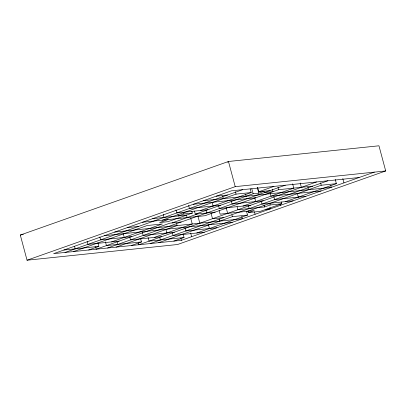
<?xml version="1.0" encoding="UTF-8"?>
<svg xmlns="http://www.w3.org/2000/svg" width="406" height="406" viewBox="0 0 406 406"><rect width="100%" height="100%" fill="white"/><g stroke="black" fill="none" stroke-linecap="round" stroke-linejoin="round"><path stroke-width="0.61" d="M227.69 162.324L228.466 161.486L378.955 145.79L385.7 170.951L177.534 244.513L27.045 260.21L20.3 235.049L228.466 161.486L235.211 186.648L385.7 170.951M27.045 260.21L235.211 186.648M64.99 252.461L242.692 189.663M73.506 251.573L147.2 225.528L162.344 223.95L111.574 241.895M162.359 220.174L236.053 194.129L251.197 192.551L250.213 188.881M168.038 219.58L159.578 222.569L167.988 221.691L192.322 213.094L191.83 211.262M192.322 213.094L183.908 213.972L178.27 215.967L177.94 214.744M88.65 249.994L98.881 246.376L97.897 242.707M200.427 210.491L251.197 192.551M194.484 211.13L195.306 214.19L253.126 193.753L258.805 193.16L264.448 191.17M257.622 187.481L258.769 191.759L273.928 186.405M172.022 222.94L197.407 213.967M107.58 248.02L285.286 185.217M116.101 247.127L177.102 225.574L176.61 223.747M312.716 186.136L278.648 189.688L204.954 215.728L142.486 222.244M131.245 245.549L141.471 241.935L140.491 238.266M154.163 237.449L192.246 223.995L190.779 218.519M243.016 206.05L293.792 188.11L292.64 183.827M316.518 181.959L138.816 244.762L138.324 242.925M150.174 243.575L327.875 180.777M158.69 242.686L232.384 216.647L247.528 215.063L246.549 211.394M247.543 211.287L321.237 185.243L336.381 183.664L335.234 179.386M248.142 210.744L248.634 212.582L254.273 210.587L220.098 214.15L219.118 210.501M237.079 206.705L237.896 209.745L264.504 206.969L270.142 204.979L281.713 203.771L281.221 201.934M173.834 241.108L184.065 237.495L183.081 233.82M196.758 233.008L247.528 215.063M285.611 201.609L336.381 183.664M281.713 203.771L260.2 211.374L248.634 212.582M359.112 177.518L231.334 190.845L53.633 253.643L181.406 240.316L374.342 172.134M20.3 235.049L23.32 234.303M216.18 196.205L227.538 195.017M258.769 191.759L270.127 190.576M264.484 192.571L273.005 191.683L272.35 189.237M203.482 200.691L331.26 187.359L330.768 185.527M193.332 204.279L255.8 197.763M321.105 190.952L270.944 196.184L270.137 193.185M220.691 205.218L189.455 208.476L188.638 205.416M263.281 200.777L232.049 204.035L231.247 201.051M305.875 196.331L274.639 199.59L273.827 196.55M207.999 209.704L176.762 212.962L175.95 209.922M250.588 205.258L219.357 208.517L218.555 205.537M293.183 200.818L261.946 204.076L261.134 201.036M152.712 218.631L186.679 215.089M195.306 214.19L215.18 212.115M265.844 209.379L270.259 208.917L269.929 207.694M127.327 227.604L138.685 226.416M181.274 221.975L169.916 223.158L96.222 249.203L95.567 246.757M223.868 217.535L212.511 218.717L211.044 213.241M114.634 232.09L242.407 218.763L241.753 216.312M104.479 235.678L232.252 222.351M131.838 236.617L100.607 239.875L99.83 236.992M174.433 232.176L143.196 235.434L142.379 232.374M217.022 227.73L185.791 230.989L184.969 227.933M119.146 241.103L87.909 244.361L87.138 241.479M161.735 236.657L130.504 239.916L129.681 236.86M204.33 232.217L173.093 235.475L172.276 232.415M63.859 250.03L98.881 246.376M141.471 241.935L106.453 245.589L105.469 241.92M184.065 237.495L149.043 241.144L148.063 237.474M342.806 178.594L343.953 182.878M320.583 182.796L321.237 185.243M307.895 187.313L308.545 189.729M300.212 183.035L301.364 187.318M297.319 193.454L298.303 197.123M277.988 187.242L278.648 189.688M280.16 204.081L280.485 205.304M269.65 203.142L270.142 204.979M264.012 205.137L264.504 206.969M257.333 187.658L258.805 193.16M254.745 197.971L255.709 201.564M251.816 188.861L253.126 193.753M254.445 211.83L255.1 214.277M245.584 194.413L246.077 196.245M248.436 205.522L249.254 208.562M235.399 191.683L236.053 194.129M231.892 214.81L232.384 216.647M226.198 207.887L227.67 213.363M222.706 196.169L223.361 198.615M219.052 218.748L219.692 221.128M212.155 202.411L213.12 206.009M205.862 210.024L206.664 213.003M208.466 224.853L209.45 228.522M197.859 215.901L199.818 223.204M186.521 215.139L187.181 217.586M190.653 233.034L191.637 236.703M183.583 212.749L183.908 213.972M180.914 238.484L181.406 240.316M163.278 214.49L164.07 217.449M165.897 229.38L166.861 232.963M159.746 237.515L160.4 239.961M123.282 233.739L124.266 237.408M117.156 241.956L117.811 244.402M74.562 246.401L75.217 248.848"/></g></svg>
